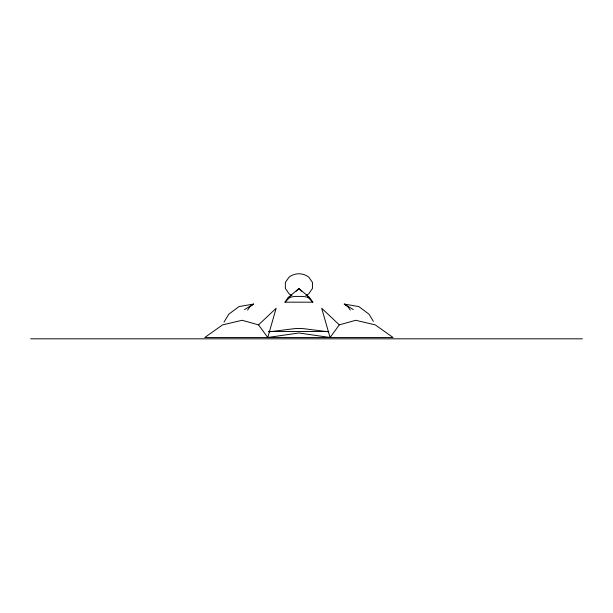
<?xml version="1.0" encoding="UTF-8"?>
<svg xmlns="http://www.w3.org/2000/svg" width="613" height="613" viewBox="0 0 613 613"><rect width="100%" height="100%" fill="white"/><g stroke="black" fill="none" stroke-linecap="round" stroke-linejoin="round"><path stroke-width="0.92" d="M267.766 337.502L276.134 308.278L258.525 324.867L242.127 320.285L222.603 324.867L204.75 337.502L393.079 337.502L375.225 324.867L355.701 320.285L339.311 324.867L330.062 337.502L298.914 332.974L267.766 337.502L258.525 324.867M224.006 322.124L228.772 314.216L238.978 306.6L253.583 304.056L249.706 306.975L247.568 310.132M284.984 302.178L288.271 297.435L298.914 288.585L309.557 297.435L312.845 302.178L284.984 302.178L290.294 296.999M296.263 291.175L298.914 288.585L301.573 291.175M244.518 309.58L253.583 304.056M288.271 297.435L294.945 296.416L302.883 296.416L309.557 297.435M268.977 331.832L290.83 329.112A46.78 43.056 0 0 1 306.998 329.112L328.852 331.832M268.379 331.464L328.499 331.464M30.65 338.82L582.35 338.82M350.268 310.132L348.13 306.975L344.245 304.056L358.858 306.6L369.057 314.216L373.348 321.335M344.245 304.056L353.31 309.58M339.311 324.867L321.695 308.278L330.062 337.502M307.542 296.999L312.845 302.178M305.864 295.543A15.769 15.425 0 0 0 308.837 293.688L312.461 288.462L312.461 282.424L308.837 277.199A15.769 15.425 0 0 0 288.999 277.199L285.367 282.424L285.367 288.462L288.999 293.688A15.769 15.425 0 0 0 291.964 295.543"/></g></svg>
